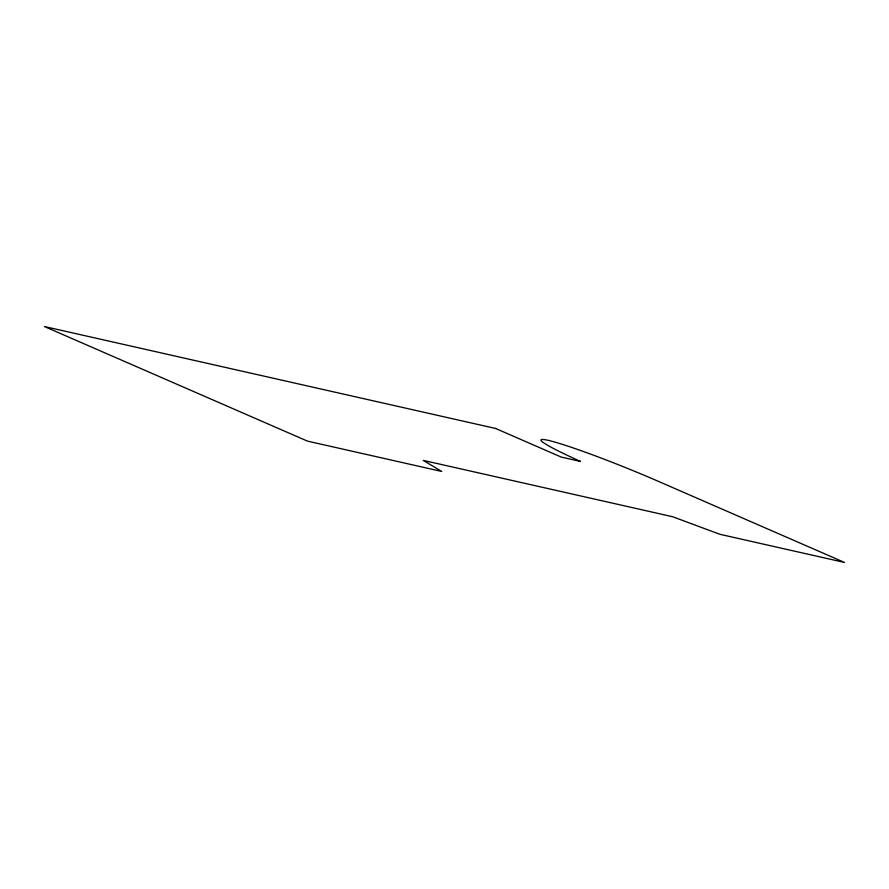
<?xml version="1.0" encoding="UTF-8"?>
<svg xmlns="http://www.w3.org/2000/svg" width="889" height="889" viewBox="0 0 889 889"><rect width="100%" height="100%" fill="white"/><g stroke="black" fill="none" stroke-linecap="round" stroke-linejoin="round"><path stroke-width="1.33" d="M495.562 428.454L44.45 326.541L307.461 441.122L441.733 471.459L423.242 460.391L672.606 516.72L719.868 534.289L844.55 562.459L658.249 481.293A90.278 5.979 22 0 0 550.569 440.922A90.278 5.979 22 0 0 580.506 461.435L561.315 457.102L495.562 428.454"/></g></svg>
